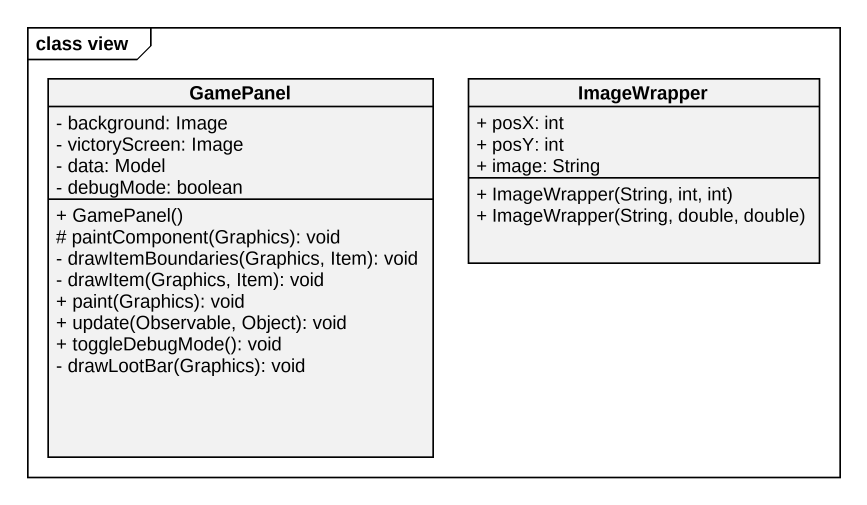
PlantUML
@startuml
mainframe class view
hide circle
hide empty members
skinparam classAttributeIconSize 0
class GamePanel {
  - background: Image
  - victoryScreen: Image
  - data: Model
  - debugMode: boolean
  + GamePanel()
  # paintComponent(Graphics): void
  - drawItemBoundaries(Graphics, Item): void
  - drawItem(Graphics, Item): void
  + paint(Graphics): void
  + update(Observable, Object): void
  + toggleDebugMode(): void
  - drawLootBar(Graphics): void
}
class ImageWrapper {
  + posX: int
  + posY: int
  + image: String
  + ImageWrapper(String, int, int)
  + ImageWrapper(String, double, double)
}
@enduml
